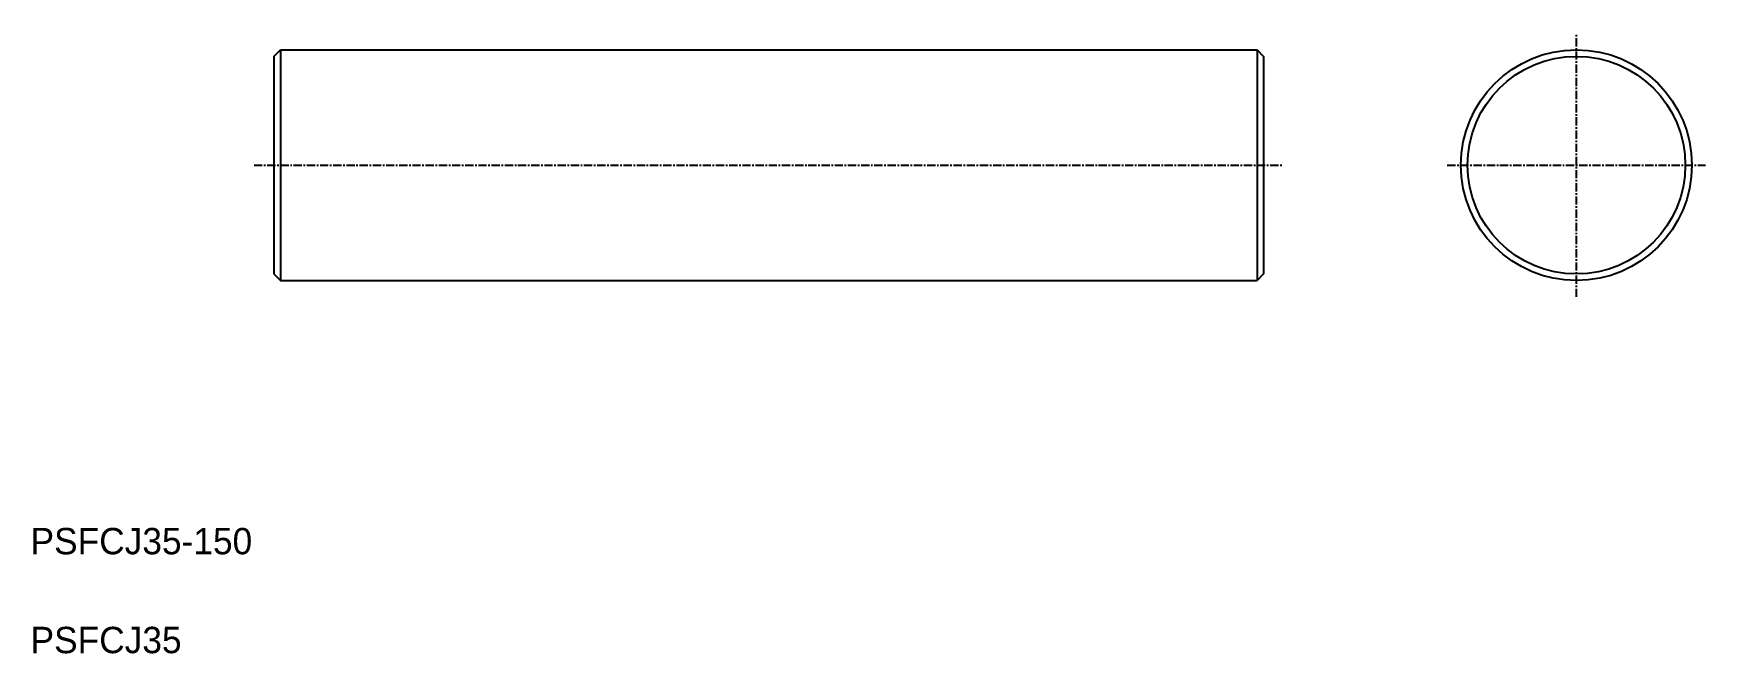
# Model space of a CAD drawing. Extents: x 31 to 284, y 70 to 164.
import ezdxf

# ---------------------------------------------------------------- set-up
doc = ezdxf.new("R2010")
doc.units = 0
doc.linetypes.add('CENTER', pattern=[2, 1.25, -0.25, 0.25, -0.25])
doc.layers.get('0').update_dxf_attribs({"linetype": 'CONTINUOUS'})
doc.layers.add('CENTER', color=1, linetype='CENTER')

msp = doc.modelspace()

# ---------------------------------------------------------------- linework, layer by layer
at = {"color": 7, "linetype": 'CONTINUOUS'}
for p, q in [((67.32, 160.32), (68.32, 161.32)), ((67.32, 160.32), (67.32, 127.32)), ((68.32, 161.32), (68.32, 126.32)), ((68.32, 161.32), (216.32, 161.32)), ((216.32, 161.32), (216.32, 126.32)), ((216.32, 161.32), (217.32, 160.32)), ((217.32, 160.32), (217.32, 127.32)), ((67.32, 127.32), (68.32, 126.32)), ((217.32, 127.32), (216.32, 126.32)), ((68.32, 126.32), (216.32, 126.32))]:
    msp.add_line(p, q, dxfattribs=at)
for p, q in [((97.82, 161.32), (97.82, 161.32)), ((127.32, 161.32), (127.32, 161.32))]:
    msp.add_line(p, q)
for radius in [17.5, 16.5]:
    msp.add_circle((264.72, 143.82), radius, dxfattribs=at)
at = {"layer": 'CENTER', "linetype": 'CENTER'}
for p, q in [((264.72, 123.83), (264.72, 163.81)), ((245.14, 143.82), (284.29, 143.82))]:
    msp.add_line(p, q, dxfattribs=at)
at = {"layer": 'CENTER', "color": 1, "linetype": 'CENTER'}
msp.add_line((64.32, 143.82), (220.32, 143.82), dxfattribs=at)

# ---------------------------------------------------------------- texts
at = {"color": 7, "linetype": 'CONTINUOUS'}
for s, p in [('PSFCJ35-150', (30.45, 84.79)), ('PSFCJ35', (30.45, 69.79))]:
    msp.add_text(s, height=4, dxfattribs=at).set_placement(p)

doc.saveas('drawing.dxf')
